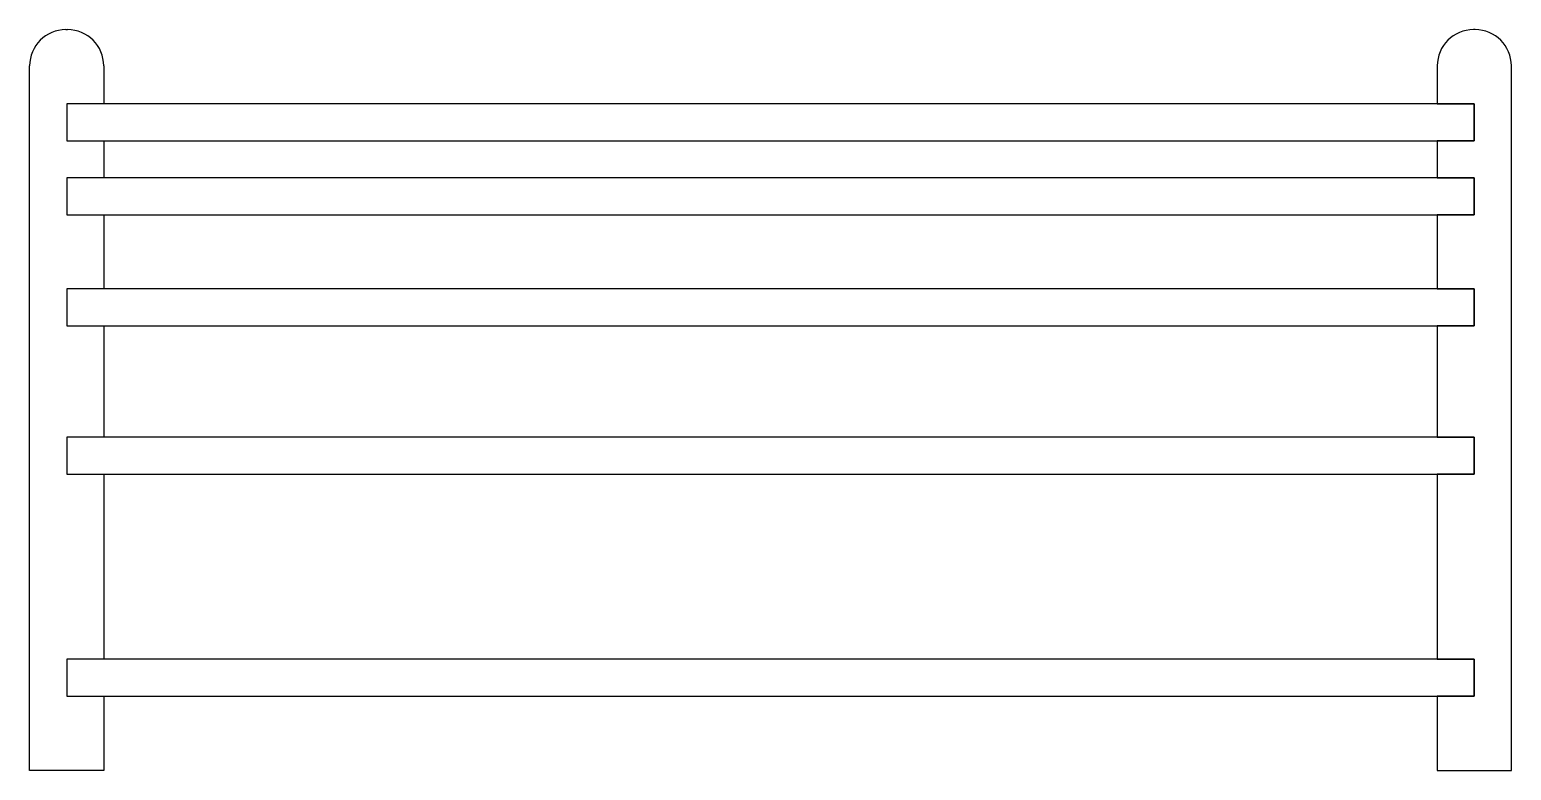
# Model space of a CAD drawing. Extents: x 217 to 1217, y 595 to 1095.
import ezdxf

# ---------------------------------------------------------------- set-up
doc = ezdxf.new("R2010")
doc.units = 0
doc.layers.add('KADRBM', color=7, linetype='CONTINUOUS')

msp = doc.modelspace()

# ---------------------------------------------------------------- linework, layer by layer
at = {"layer": 'KADRBM'}
for p, q in [((241.29, 1094.54), (242.29, 1094.54)), ((1192.29, 1094.54), (1191.29, 1094.54)), ((216.79, 594.54), (216.79, 1070.04)), ((266.79, 1070.04), (266.79, 1044.54)), ((1166.79, 1070.04), (1166.79, 1044.54)), ((1216.79, 594.54), (1216.79, 1070.04)), ((266.79, 1044.54), (241.79, 1044.54)), ((241.79, 1044.54), (241.79, 1019.54)), ((1191.79, 1044.54), (241.79, 1044.54)), ((241.79, 1044.54), (241.79, 1019.54)), ((266.79, 1044.54), (266.79, 1044.54)), ((1166.79, 1044.54), (1166.79, 1044.54)), ((1166.79, 1044.54), (1191.79, 1044.54)), ((1191.79, 1044.54), (1191.79, 1019.54)), ((1191.79, 1019.54), (1191.79, 1044.54)), ((241.79, 1019.54), (266.79, 1019.54)), ((241.79, 1019.54), (1191.79, 1019.54)), ((266.79, 1019.54), (266.79, 994.54)), ((1191.79, 1019.54), (1166.79, 1019.54)), ((1166.79, 1019.54), (1166.79, 994.54)), ((266.79, 994.54), (241.79, 994.54)), ((241.79, 994.54), (241.79, 969.54)), ((1191.79, 994.54), (241.79, 994.54)), ((241.79, 994.54), (241.79, 969.54)), ((1166.79, 994.54), (1191.79, 994.54)), ((1191.79, 994.54), (1191.79, 969.54)), ((1191.79, 969.54), (1191.79, 994.54)), ((241.79, 969.54), (266.79, 969.54)), ((241.79, 969.54), (1191.79, 969.54)), ((266.79, 969.54), (266.79, 919.54)), ((1191.79, 969.54), (1166.79, 969.54)), ((1166.79, 969.54), (1166.79, 919.54)), ((266.79, 919.54), (241.79, 919.54)), ((241.79, 919.54), (241.79, 894.54)), ((1191.79, 919.54), (241.79, 919.54)), ((241.79, 919.54), (241.79, 894.54)), ((1166.79, 919.54), (1191.79, 919.54)), ((1191.79, 919.54), (1191.79, 894.54)), ((1191.79, 894.54), (1191.79, 919.54)), ((241.79, 894.54), (266.79, 894.54)), ((241.79, 894.54), (1191.79, 894.54)), ((266.79, 894.54), (266.79, 819.54)), ((1191.79, 894.54), (1166.79, 894.54)), ((1166.79, 894.54), (1166.79, 819.54)), ((266.79, 819.54), (241.79, 819.54)), ((241.79, 819.54), (241.79, 794.54)), ((1191.79, 819.54), (241.79, 819.54)), ((241.79, 819.54), (241.79, 794.54)), ((1166.79, 819.54), (1191.79, 819.54)), ((1191.79, 819.54), (1191.79, 794.54)), ((1191.79, 794.54), (1191.79, 819.54)), ((241.79, 794.54), (266.79, 794.54)), ((241.79, 794.54), (1191.79, 794.54)), ((266.79, 794.54), (266.79, 669.54)), ((1191.79, 794.54), (1166.79, 794.54)), ((1166.79, 794.54), (1166.79, 669.54)), ((266.79, 669.54), (241.79, 669.54)), ((241.79, 669.54), (241.79, 644.54)), ((1191.79, 669.54), (241.79, 669.54)), ((241.79, 669.54), (241.79, 644.54)), ((1166.79, 669.54), (1191.79, 669.54)), ((1191.79, 669.54), (1191.79, 644.54)), ((1191.79, 644.54), (1191.79, 669.54)), ((241.79, 644.54), (266.79, 644.54)), ((241.79, 644.54), (1191.79, 644.54)), ((266.79, 644.54), (266.79, 594.54)), ((1191.79, 644.54), (1166.79, 644.54)), ((1166.79, 644.54), (1166.79, 594.54)), ((266.79, 594.54), (216.79, 594.54)), ((1166.79, 594.54), (1216.79, 594.54))]:
    msp.add_line(p, q, dxfattribs=at)
for centre, start, end in [((241.29, 1070.04), 90, 180), ((242.29, 1070.04), 0, 90), ((1191.29, 1070.04), 90, 180), ((1192.29, 1070.04), 0, 90)]:
    msp.add_arc(centre, 24.5, start, end, dxfattribs=at)

doc.saveas('drawing.dxf')
